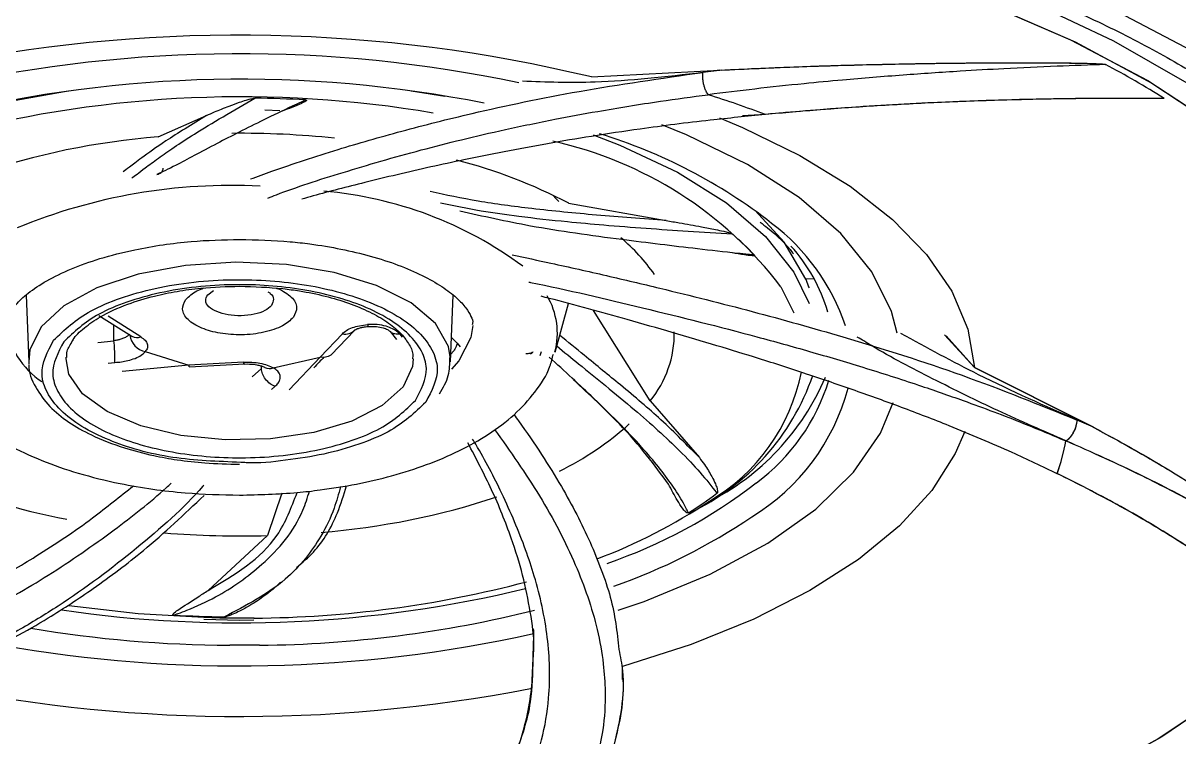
# Model space of a CAD drawing. Extents: x 1076 to 1148, y 508 to 635.
# Drawn here: x 1095.992 to 1097.364, y 580.601 to 581.448 of the extents above; entities that cross this region are included whole.
import ezdxf

# ---------------------------------------------------------------- set-up
doc = ezdxf.new("R2010")
doc.units = 0
doc.header["$MEASUREMENT"] = 0
doc.layers.add('1', color=4, linetype='Continuous')

# ---------------------------------------------------------------- blocks, each defined once
blk = doc.blocks.new('2026 TX')
at = {"layer": '1', "color": 3}
for p, q in [((20.9043, 61.5909), (21.0567, 61.599)), ((21.0593, 61.5991), (21.0365, 61.5963)), ((21.0567, 61.599), (21.0365, 61.5965)), ((20.6902, 61.5743), (20.7302, 61.5679)), ((20.3896, 61.5197), (20.4471, 61.5452)), ((20.5342, 61.5505), (20.5162, 61.5513)), ((21.1108, 61.5465), (21.0837, 61.5448)), ((20.8772, 61.4412), (20.9931, 61.4204)), ((21.1686, 61.3512), (21.1587, 61.3508)), ((20.2328, 61.3318), (20.2359, 61.2529)), ((20.4485, 61.3324), (20.4552, 61.3376)), ((20.7369, 61.2529), (20.74, 61.3318)), ((21.1293, 61.3419), (21.1447, 61.3108)), ((20.861, 61.2644), (20.877, 61.3218)), ((20.3193, 61.3079), (20.3585, 61.2832)), ((20.3691, 61.2823), (20.3302, 61.3068)), ((20.974, 61.2065), (20.9067, 61.3137)), ((20.3372, 61.2778), (20.3372, 61.2966)), ((20.3179, 61.2758), (20.3372, 61.2778)), ((20.6084, 61.2861), (20.5821, 61.2583)), ((20.5956, 61.2614), (20.6223, 61.2896)), ((20.6651, 61.2888), (20.6729, 61.2792)), ((20.6799, 61.2819), (20.6769, 61.2857)), ((20.738, 61.2817), (20.7446, 61.275)), ((21.3592, 61.246), (21.3236, 61.2846)), ((21.3592, 61.246), (21.3254, 61.2835)), ((20.3744, 61.265), (20.4259, 61.2489)), ((20.7446, 61.275), (20.7484, 61.2705)), ((20.8446, 61.2647), (20.8429, 61.2599)), ((20.2359, 61.2529), (20.2361, 61.2502)), ((20.2802, 61.2562), (20.2803, 61.2582)), ((20.3303, 61.2513), (20.338, 61.252)), ((20.4911, 61.2523), (20.4259, 61.2489)), ((20.4266, 61.2469), (20.4925, 61.2502)), ((20.4923, 61.25), (20.496, 61.2502)), ((20.5263, 61.2457), (20.5821, 61.2583)), ((20.5821, 61.2583), (20.5452, 61.2197)), ((20.7369, 61.2529), (20.7369, 61.2565)), ((20.7469, 61.2538), (20.7382, 61.2439)), ((20.4259, 61.2489), (20.3469, 61.2412)), ((20.5015, 61.2349), (20.5123, 61.2449)), ((20.5123, 61.2449), (20.5123, 61.2479)), ((21.3592, 61.246), (21.4982, 61.1763)), ((21.5004, 61.1751), (21.3592, 61.246)), ((20.5243, 61.2199), (20.5284, 61.2236)), ((20.974, 61.2065), (21.0324, 61.1391)), ((21.4982, 61.1763), (21.4813, 61.1837)), ((21.5004, 61.1751), (21.4813, 61.1835)), ((20.5366, 61.0968), (20.5195, 61.0466)), ((20.4489, 60.9815), (20.5195, 61.0466)), ((20.5257, 60.9827), (20.535, 60.9912)), ((20.4439, 60.9472), (20.4864, 60.9461)), ((20.4864, 60.9461), (20.5032, 60.9467)), ((20.9413, 60.8837), (20.9413, 60.8895)), ((20.9413, 60.8755), (20.9413, 60.8895))]:
    blk.add_line(p, q, dxfattribs=at)
at = {"layer": '1', "color": 3, "flags": 128}
for points in [[(19.1411, 61.4603), (19.2045, 61.52), (19.2803, 61.5766), (19.3676, 61.6295), (19.4657, 61.6781), (19.5737, 61.7221), (19.6904, 61.7609), (19.8148, 61.7943), (19.9457, 61.8218), (20.0818, 61.8433), (20.2217, 61.8585), (20.3643, 61.8673), (20.508, 61.8696), (20.6515, 61.8654), (20.7934, 61.8546), (20.9323, 61.8375), (21.067, 61.8142), (21.196, 61.7848), (21.3183, 61.7498), (21.4325, 61.7094), (21.5376, 61.664), (21.6326, 61.614)], [(19.204, 61.4213), (19.2461, 61.4665), (19.3125, 61.5232), (19.3909, 61.5764), (19.4805, 61.6258), (19.5805, 61.6706), (19.6897, 61.7106), (19.8071, 61.7452), (19.9315, 61.7742), (20.0616, 61.7972), (20.1961, 61.814), (20.3335, 61.8244), (20.4725, 61.8283), (20.6116, 61.8257), (20.7495, 61.8165), (20.8847, 61.801), (21.0157, 61.7793), (21.1414, 61.7515), (21.2603, 61.7179), (21.3713, 61.679), (21.4732, 61.6351), (21.5649, 61.5866), (21.6456, 61.5341)], [(19.2068, 61.4247), (19.2496, 61.4699), (19.3167, 61.5263), (19.3957, 61.5794), (19.486, 61.6285), (19.5865, 61.6731), (19.6963, 61.7127), (19.8141, 61.747), (19.9389, 61.7757), (20.0693, 61.7983), (20.2039, 61.8147), (20.3415, 61.8248), (20.4805, 61.8283), (20.6196, 61.8253), (20.7574, 61.8158), (20.8923, 61.7999), (21.0231, 61.7778), (21.1484, 61.7497), (21.2669, 61.7158), (21.3774, 61.6766), (21.4787, 61.6324), (21.5699, 61.5837), (21.6499, 61.5309)], [(21.0752, 61.7886), (21.0838, 61.7868), (21.2058, 61.7564), (21.3206, 61.7205), (21.4271, 61.6795), (21.5243, 61.6338), (21.6112, 61.5838), (21.6868, 61.5301), (21.7506, 61.4732), (21.8018, 61.4136), (21.8399, 61.352), (21.8646, 61.2889), (21.8756, 61.225), (21.8727, 61.1609), (21.8561, 61.0972), (21.8259, 61.0346), (21.7823, 60.9738), (21.7259, 60.9152), (21.6837, 60.8796)], [(21.0752, 61.7886), (21.0838, 61.7868), (21.2058, 61.7564), (21.3206, 61.7205), (21.4271, 61.6795), (21.5243, 61.6338), (21.6112, 61.5838), (21.6868, 61.5301), (21.7506, 61.4732), (21.8018, 61.4136), (21.8399, 61.352), (21.8646, 61.2889), (21.8756, 61.225), (21.8727, 61.1609), (21.8561, 61.0972), (21.8259, 61.0346), (21.7823, 60.9738), (21.7259, 60.9152), (21.6837, 60.8796)], [(20.1969, 61.5589), (20.2053, 61.5607), (20.2826, 61.5743)], [(21.0564, 61.5422), (21.0838, 61.5308), (21.1519, 61.4977), (21.2115, 61.4612), (21.2618, 61.4218), (21.3022, 61.3801), (21.3321, 61.3365), (21.3512, 61.2916), (21.3592, 61.246)], [(21.0564, 61.5422), (21.0838, 61.5308), (21.1519, 61.4977), (21.2115, 61.4612), (21.2618, 61.4218), (21.3022, 61.3801), (21.3321, 61.3365), (21.3512, 61.2916), (21.3592, 61.246)], [(21.2675, 61.2866), (21.2606, 61.3124), (21.2372, 61.3596), (21.2004, 61.405), (21.1509, 61.4477), (21.0895, 61.487), (21.0173, 61.5221), (20.9879, 61.534)], [(20.9063, 61.5221), (20.9379, 61.5101), (21.0066, 61.4779), (21.0647, 61.4415), (21.1111, 61.4017), (21.1447, 61.3593), (21.1627, 61.322)], [(20.8585, 61.4507), (20.8621, 61.4467), (20.8654, 61.4429)], [(21.1587, 61.3508), (21.133, 61.3947), (21.0987, 61.4322)], [(20.7369, 61.2565), (20.7345, 61.2711), (20.719, 61.2981), (20.69, 61.3226), (20.6491, 61.3432), (20.5988, 61.3587), (20.542, 61.3681), (20.4819, 61.371), (20.4221, 61.3671), (20.366, 61.3567), (20.3169, 61.3405), (20.2777, 61.3192), (20.2506, 61.2942), (20.2372, 61.267), (20.2359, 61.2529)], [(21.1587, 61.3508), (21.1622, 61.3418), (21.1627, 61.3404)], [(20.6397, 61.2948), (20.6395, 61.2948), (20.6389, 61.2955), (20.6383, 61.297)], [(20.7632, 61.2957), (20.7612, 61.2817), (20.7469, 61.2538)], [(20.6926, 61.2565), (20.6919, 61.2474), (20.6805, 61.2231), (20.6559, 61.2009), (20.6197, 61.1825), (20.5744, 61.169), (20.5231, 61.1614), (20.4693, 61.1602), (20.4167, 61.1655), (20.3689, 61.1769), (20.329, 61.1936), (20.2999, 61.2146), (20.2835, 61.2383), (20.2802, 61.2562)], [(20.4923, 61.2501), (20.4921, 61.2501), (20.4916, 61.2508), (20.4911, 61.2523)], [(20.9359, 60.9578), (20.967, 60.9684), (21.0453, 61.0006), (21.1136, 61.0374), (21.1707, 61.078), (21.2156, 61.1218), (21.2475, 61.168), (21.2627, 61.2043)], [(21.3477, 61.1702), (21.3364, 61.1441), (21.3085, 61.1002), (21.27, 61.0581), (21.2215, 61.0182), (21.1636, 60.9812), (21.097, 60.9474), (21.0226, 60.9173), (20.9413, 60.8913)], [(21.3477, 61.1702), (21.3364, 61.1441), (21.3085, 61.1002), (21.27, 61.0581), (21.2215, 61.0182), (21.1636, 60.9812), (21.097, 60.9474), (21.0226, 60.9173), (20.9413, 60.8913)], [(21.6561, 60.8579), (21.5771, 60.8049), (21.4868, 60.7558), (21.3863, 60.7112), (21.2765, 60.6715), (21.1587, 60.6372), (21.0339, 60.6086), (20.9035, 60.5859), (20.7689, 60.5695), (20.6313, 60.5595), (20.4922, 60.5559), (20.3531, 60.5589), (20.2154, 60.5684), (20.0804, 60.5843), (19.9497, 60.6064), (19.8244, 60.6346), (19.7059, 60.6684), (19.5954, 60.7076), (19.4941, 60.7518), (19.4029, 60.8006), (19.3229, 60.8533), (19.2548, 60.9095), (19.1993, 60.9686), (19.1831, 60.9897)], [(21.6603, 60.8611), (21.5819, 60.8078), (21.4923, 60.7585), (21.3923, 60.7136), (21.2831, 60.6737), (21.1656, 60.639), (21.0412, 60.6101), (20.9112, 60.5871), (20.7767, 60.5703), (20.6393, 60.5599), (20.5003, 60.556), (20.3611, 60.5586), (20.2233, 60.5677), (20.0881, 60.5832), (19.9571, 60.605), (19.8314, 60.6328), (19.7125, 60.6663), (19.6015, 60.7052), (19.4996, 60.7492), (19.4079, 60.7976), (19.3272, 60.8502), (19.2583, 60.9062), (19.2118, 60.9538)], [(20.4439, 60.9491), (20.3661, 60.9535), (20.2835, 60.9631)], [(20.5035, 60.9486), (20.4631, 60.9486), (20.4439, 60.9491)], [(20.5102, 60.9164), (20.4985, 60.9163), (20.4748, 60.9163)]]:
    blk.add_lwpolyline(points, dxfattribs=at)
at = {"layer": '1', "color": 3}
for centre, radius, start, end in [((20.4851, 59.8456), 1.7949, 76.495, 101.057), ((20.4867, 60.0073), 1.6111, 78.1319, 102.5311), ((20.9957, 60.6275), 1.1074, 57.8808, 62.0492), ((20.9957, 60.6275), 1.1074, 57.8811, 62.0496), ((20.4874, 60.1006), 1.4876, 78.7736, 103.6662), ((20.4879, 60.2032), 1.3641, 80.3656, 104.55), ((20.4866, 60.1377), 1.4281, 86.8643, 89.2835), ((20.6537, 60.3404), 1.2896, 69.2398, 72.4291), ((20.4867, 60.4261), 1.0979, 84.1144, 90.5034), ((20.461, 60.6284), 0.8942, 94.5795, 108.6993), ((20.7578, 61.0578), 0.4677, 37.4073, 77.5868), ((20.729, 60.918), 0.633, 52.0471, 73.0103), ((20.5889, 60.8866), 0.625, 62.5247, 75.6171), ((20.4765, 60.7952), 0.6669, 87.067, 112.4275), ((20.5469, 60.9924), 0.4646, 53.5483, 85.1103), ((20.9663, 61.2152), 0.2527, 18.4819, 53.0247), ((20.8673, 61.1645), 0.3151, 42.9916, 49.6192), ((20.7998, 61.2316), 0.2185, 34.8218, 50.3192), ((20.9914, 61.2544), 0.2021, 16.5191, 42.2154), ((20.7759, 61.2866), 0.0879, 345.4305, 30.4178), ((20.3013, 61.3068), 0.0921, 185.6697, 237.3474), ((20.612, 61.3011), 0.0154, 256.6199, 316.988), ((20.3784, 61.287), 0.0224, 186.0944, 259.9166), ((20.3647, 61.2932), 0.0117, 238.2814, 292.306), ((20.876, 61.2867), 0.1267, 320.6805, 0.6796), ((20.5218, 61.256), 0.0113, 241.4352, 293.5487), ((20.8994, 61.3296), 0.2835, 295.5014, 340.8571), ((20.93, 61.2847), 0.2279, 300.1085, 348.8057), ((20.9112, 61.3495), 0.2943, 296.4006, 337.0363), ((20.9592, 61.3), 0.2373, 306.4256, 343.1288), ((20.9639, 61.286), 0.2534, 301.0515, 345.2698), ((20.7071, 61.4488), 0.3625, 296.0486, 311.9078), ((21.2427, 61.1972), 0.2282, 340.2665, 350.3906), ((21.2427, 61.197), 0.2282, 340.2673, 350.3915), ((20.4111, 61.757), 0.7033, 245.0918, 259.3475), ((20.7225, 61.5962), 0.6162, 288.9963, 307.7785), ((20.511, 61.9469), 0.8995, 274.6014, 288.2065), ((20.6865, 61.6191), 0.6408, 290.5146, 303.9448), ((20.7824, 61.4575), 0.4512, 301.6887, 306.9052), ((20.7017, 61.6465), 0.6986, 289.1555, 304.2245), ((20.4863, 62.1509), 1.1048, 265.3729, 271.7237), ((20.4947, 62.2502), 1.3017, 270.3842, 284.7936), ((20.485, 62.3937), 1.4507, 261.6796, 283.5967), ((20.4862, 62.3781), 1.4281, 266.8643, 269.2835), ((20.4964, 62.3283), 1.412, 270.5596, 283.9406), ((20.4834, 62.4118), 1.4955, 260.5682, 269.6692), ((20.4857, 62.5033), 1.6115, 259.8955, 282.5343), ((20.4869, 62.6368), 1.805, 257.8104, 281.0176)]:
    blk.add_arc(centre, radius, start, end, dxfattribs=at)
for points, knots in [([(20.3103, 62.2937), (20.2961, 62.293), (20.2475, 62.2908), (20.164, 62.2848), (20.058, 62.2745), (19.9487, 62.2605), (19.8369, 62.2426), (19.7248, 62.2206), (19.614, 62.1947), (19.5059, 62.1649), (19.4014, 62.1314), (19.3016, 62.0942), (19.2071, 62.0537), (19.1186, 62.01), (19.0367, 61.9633), (18.9618, 61.9137), (18.8943, 61.8616), (18.8346, 61.807), (18.7829, 61.75), (18.7396, 61.6907), (18.705, 61.629), (18.6797, 61.5649), (18.6641, 61.4981), (18.6595, 61.4286), (18.6664, 61.3586), (18.6863, 61.29), (18.7034, 61.2453), (18.7168, 61.2237), (18.7169, 61.2235)], [0, 0, 0, 0, 0.0137668, 0.0470409, 0.0814067, 0.1180947, 0.1561838, 0.1953003, 0.2351458, 0.2755098, 0.3162384, 0.3572184, 0.3983673, 0.4396273, 0.4809615, 0.5223535, 0.5638087, 0.6053519, 0.6470344, 0.6889486, 0.7312392, 0.7741285, 0.8179495, 0.8631758, 0.9104126, 0.954967, 0.9996639, 1, 1, 1, 1]), ([(22.2697, 61.2528), (22.2774, 61.2709), (22.2945, 61.3107), (22.3085, 61.3744), (22.3134, 61.444), (22.3061, 61.5139), (22.2873, 61.5827), (22.2579, 61.6489), (22.218, 61.7135), (22.1678, 61.7761), (22.1078, 61.8363), (22.0384, 61.8938), (21.9601, 61.9484), (21.8733, 61.9999), (21.7786, 62.0479), (21.6766, 62.0923), (21.5679, 62.1327), (21.4534, 62.1691), (21.334, 62.2011), (21.2107, 62.2286), (21.0853, 62.2513), (20.9612, 62.2691), (20.8451, 62.2817), (20.7426, 62.2897), (20.6457, 62.2949), (20.5621, 62.2974), (20.5069, 62.2977), (20.4864, 62.2978)], [0, 0, 0, 0, 0.035311, 0.077579, 0.121202, 0.166764, 0.209739, 0.252851, 0.29608, 0.339368, 0.382669, 0.425953, 0.469204, 0.512408, 0.555562, 0.598653, 0.641659, 0.68454, 0.727229, 0.769607, 0.811437, 0.852178, 0.890246, 0.922162, 0.94874, 0.980919, 1, 1, 1, 1]), ([(19.0784, 61.2159), (19.0779, 61.2236), (19.076, 61.251), (19.0852, 61.296), (19.1052, 61.3507), (19.1351, 61.4023), (19.1745, 61.4526), (19.2233, 61.5015), (19.2813, 61.5486), (19.3481, 61.5935), (19.4235, 61.636), (19.5067, 61.6755), (19.5972, 61.7118), (19.6941, 61.7445), (19.7963, 61.7732), (19.9025, 61.7976), (20.0106, 61.8175), (20.118, 61.8328), (20.2144, 61.8429), (20.3012, 61.8492), (20.3886, 61.8535), (20.4508, 61.8541), (20.4864, 61.8545)], [0, 0, 0, 0, 0.024615, 0.088061, 0.144287, 0.199112, 0.25309, 0.306663, 0.360097, 0.413507, 0.466957, 0.52046, 0.573979, 0.627439, 0.680715, 0.73358, 0.785586, 0.835638, 0.883165, 0.917168, 0.95262, 1, 1, 1, 1]), ([(20.4864, 61.8545), (20.5323, 61.8539), (20.5965, 61.8531), (20.6904, 61.848), (20.7694, 61.8419), (20.862, 61.8318), (20.9569, 61.8182), (21.0533, 61.8009), (21.149, 61.7798), (21.2424, 61.7551), (21.3324, 61.7269), (21.4178, 61.6955), (21.4978, 61.6611), (21.5716, 61.624), (21.6387, 61.5845), (21.6987, 61.543), (21.7511, 61.4997), (21.796, 61.455), (21.8325, 61.409), (21.8574, 61.3702), (21.8667, 61.3469), (21.8697, 61.3394)], [0, 0, 0, 0, 0.070298, 0.098414, 0.144985, 0.193033, 0.244254, 0.297332, 0.351722, 0.406986, 0.462814, 0.518975, 0.575303, 0.631681, 0.688042, 0.744374, 0.800737, 0.857276, 0.914274, 0.97223, 1, 1, 1, 1]), ([(20.3361, 61.8186), (20.3099, 61.7992), (20.2598, 61.7621), (20.2038, 61.7091), (20.1636, 61.6622), (20.1473, 61.6339), (20.1397, 61.6207)], [0, 0, 0, 0, 0.292679, 0.556946, 0.792739, 1, 1, 1, 1]), ([(20.3361, 61.8186), (20.3186, 61.8058), (20.2835, 61.7802), (20.2405, 61.7436), (20.2047, 61.7091), (20.1773, 61.678), (20.1552, 61.6483), (20.1448, 61.6297), (20.1397, 61.6205)], [0, 0, 0, 0, 0.1922088, 0.3856323, 0.5467185, 0.7087006, 0.8554653, 1, 1, 1, 1]), ([(21.0567, 61.599), (21.0877, 61.6004), (21.143, 61.603), (21.2212, 61.6053), (21.2833, 61.6066), (21.3363, 61.6074), (21.3822, 61.6077), (21.4227, 61.6078), (21.4548, 61.6077), (21.4813, 61.6073), (21.4995, 61.607), (21.5105, 61.6064), (21.5134, 61.606), (21.5144, 61.6059), (21.5147, 61.6057), (21.5148, 61.6057)], [0, 0, 0, 0, 0.2118772, 0.3779138, 0.5136447, 0.615978, 0.7198614, 0.8090863, 0.8760184, 0.9258277, 0.9796142, 0.9935258, 0.9976535, 0.9990358, 1, 1, 1, 1]), ([(21.0593, 61.5991), (21.0727, 61.5998), (21.101, 61.6011), (21.143, 61.6028), (21.1821, 61.6042), (21.2185, 61.6052), (21.268, 61.6064), (21.3283, 61.6074), (21.3888, 61.6078), (21.4326, 61.6078), (21.4674, 61.6076), (21.4924, 61.6072), (21.5086, 61.6065), (21.5129, 61.6061), (21.5141, 61.6059), (21.5146, 61.6058), (21.5147, 61.6057), (21.5148, 61.6057)], [0, 0, 0, 0, 0.092691, 0.196519, 0.283182, 0.353627, 0.437177, 0.608372, 0.745379, 0.828585, 0.891261, 0.970341, 0.990895, 0.996828, 0.998739, 0.999445, 1, 1, 1, 1]), ([(20.4994, 61.4698), (20.5078, 61.4728), (20.5282, 61.4803), (20.5627, 61.492), (20.6013, 61.5043), (20.6399, 61.5158), (20.6787, 61.5266), (20.7195, 61.5373), (20.7872, 61.5536), (20.8893, 61.5753), (20.9867, 61.5892), (21.0365, 61.5963)], [0, 0, 0, 0, 0.064358, 0.156965, 0.246537, 0.324585, 0.402627, 0.480787, 0.559216, 0.774447, 1, 1, 1, 1]), ([(20.8224, 61.5861), (20.8505, 61.5851), (20.916, 61.5827), (20.9927, 61.5915), (21.0365, 61.5965)], [0, 0, 0, 0, 0.4291287, 1, 1, 1, 1]), ([(21.043, 61.5698), (21.0421, 61.5711), (21.0407, 61.5729), (21.039, 61.577), (21.0379, 61.5807), (21.0371, 61.5847), (21.0364, 61.5901), (21.0364, 61.5938), (21.0365, 61.5963)], [0, 0, 0, 0, 0.234643, 0.36249, 0.494052, 0.626491, 0.756856, 1, 1, 1, 1]), ([(21.5148, 61.6057), (21.4956, 61.605), (21.4554, 61.6036), (21.3979, 61.6009), (21.3368, 61.5974), (21.2728, 61.5931), (21.2109, 61.588), (21.1522, 61.5825), (21.0988, 61.5768), (21.0614, 61.5721), (21.043, 61.5698)], [0, 0, 0, 0, 0.1189919, 0.2501774, 0.3581065, 0.5002172, 0.6520315, 0.7501454, 0.8772646, 1, 1, 1, 1]), ([(20.3583, 61.4709), (20.3601, 61.4722), (20.3637, 61.4748), (20.3742, 61.483), (20.3887, 61.4937), (20.4084, 61.5075), (20.4426, 61.5299), (20.4789, 61.5509), (20.5044, 61.5657)], [0, 0, 0, 0, 0.135552, 0.260798, 0.405842, 0.535564, 0.673856, 1, 1, 1, 1]), ([(20.4471, 61.5452), (20.4502, 61.5466), (20.4586, 61.5503), (20.4717, 61.5555), (20.4846, 61.5603), (20.4931, 61.5631), (20.4984, 61.5646), (20.5016, 61.5653), (20.5034, 61.5656), (20.5042, 61.5657), (20.5044, 61.5657)], [0, 0, 0, 0, 0.191797, 0.519572, 0.729704, 0.856737, 0.930022, 0.970712, 0.992634, 1, 1, 1, 1]), ([(20.52, 61.4471), (20.5233, 61.4484), (20.5494, 61.4588), (20.6087, 61.4778), (20.6836, 61.4997), (20.75, 61.5166), (20.8028, 61.5288), (20.857, 61.5401), (20.9183, 61.5514), (20.979, 61.5613), (21.0239, 61.5673), (21.043, 61.5698)], [0, 0, 0, 0, 0.02845, 0.220575, 0.417664, 0.510563, 0.60628, 0.708878, 0.793555, 0.912376, 1, 1, 1, 1]), ([(21.5845, 61.5654), (21.5534, 61.5655), (21.4912, 61.5656), (21.4027, 61.5638), (21.32, 61.5609), (21.246, 61.5569), (21.1761, 61.5521), (21.1324, 61.5482), (21.1108, 61.5463)], [0, 0, 0, 0, 0.195459, 0.390276, 0.552712, 0.713557, 0.858443, 1, 1, 1, 1]), ([(21.5845, 61.5654), (21.5378, 61.5654), (21.449, 61.5654), (21.3222, 61.5613), (21.2103, 61.555), (21.1425, 61.5492), (21.1108, 61.5465)], [0, 0, 0, 0, 0.29268, 0.556946, 0.792739, 1, 1, 1, 1]), ([(20.5647, 61.5636), (20.564, 61.5633), (20.5623, 61.5625), (20.557, 61.56), (20.5405, 61.5522), (20.5046, 61.5349), (20.4536, 61.5092), (20.4093, 61.4847), (20.3947, 61.4782), (20.3881, 61.4753)], [0, 0, 0, 0, 0.007325, 0.019566, 0.058651, 0.192116, 0.441769, 0.746986, 1, 1, 1, 1]), ([(20.5647, 61.5636), (20.5648, 61.5636), (20.5651, 61.5636), (20.5654, 61.5635), (20.5656, 61.5634), (20.5657, 61.5632), (20.5656, 61.5628), (20.564, 61.5614), (20.5546, 61.5568), (20.5447, 61.5532), (20.5368, 61.5503)], [0, 0, 0, 0, 0.007698, 0.015471, 0.022508, 0.030199, 0.04335, 0.084418, 0.273271, 1, 1, 1, 1]), ([(20.4471, 61.5452), (20.4299, 61.5346), (20.3983, 61.5152), (20.3705, 61.4952), (20.3545, 61.4828), (20.3502, 61.4798), (20.3481, 61.4783)], [0, 0, 0, 0, 0.317509, 0.5834805, 0.7948327, 1, 1, 1, 1]), ([(21.1108, 61.5463), (21.0889, 61.5441), (21.0381, 61.5391), (20.9692, 61.5303), (20.9052, 61.5207), (20.8514, 61.5116), (20.8008, 61.5023), (20.7548, 61.493), (20.6986, 61.4809), (20.6381, 61.4665), (20.5881, 61.4538), (20.5647, 61.4471), (20.5602, 61.4458)], [0, 0, 0, 0, 0.099719, 0.231162, 0.326133, 0.415093, 0.506435, 0.594798, 0.670448, 0.831402, 0.967966, 1, 1, 1, 1]), ([(20.3881, 61.4753), (20.389, 61.4755), (20.3908, 61.4759), (20.393, 61.4772), (20.3943, 61.4787), (20.395, 61.4799), (20.3955, 61.4813), (20.3956, 61.4822), (20.3956, 61.4826)], [0, 0, 0, 0, 0.277554, 0.532524, 0.651828, 0.767234, 0.882133, 1, 1, 1, 1]), ([(20.9931, 61.4204), (20.9654, 61.4224), (20.9114, 61.4265), (20.836, 61.434), (20.7695, 61.4427), (20.7314, 61.4508), (20.7128, 61.4548)], [0, 0, 0, 0, 0.280747, 0.545552, 0.776817, 1, 1, 1, 1]), ([(20.7249, 61.4414), (20.7408, 61.4381), (20.7706, 61.432), (20.8213, 61.425), (20.8702, 61.4196), (20.921, 61.415), (20.969, 61.4113), (21.0202, 61.4077), (21.054, 61.4056), (21.0714, 61.4045)], [0, 0, 0, 0, 0.154271, 0.288952, 0.454424, 0.575072, 0.714225, 0.852753, 1, 1, 1, 1]), ([(21.0977, 61.3794), (21.0969, 61.3795), (21.0946, 61.3797), (21.0879, 61.3804), (21.0665, 61.3827), (21.0169, 61.3883), (20.9339, 61.3984), (20.8361, 61.4118), (20.7755, 61.4254), (20.7481, 61.4316)], [0, 0, 0, 0, 0.007325, 0.019566, 0.05865, 0.192116, 0.441769, 0.746986, 1, 1, 1, 1]), ([(20.9931, 61.4204), (20.9983, 61.4195), (21.0123, 61.4172), (21.0319, 61.4137), (21.0494, 61.4103), (21.06, 61.408), (21.0661, 61.4065), (21.0693, 61.4055), (21.0708, 61.4049), (21.0713, 61.4046), (21.0714, 61.4045)], [0, 0, 0, 0, 0.191801, 0.519634, 0.729787, 0.856818, 0.93009, 0.970764, 0.992671, 1, 1, 1, 1]), ([(21.1048, 61.4184), (21.1077, 61.4162), (21.123, 61.4045), (21.136, 61.3918), (21.1438, 61.3813), (21.1441, 61.3808)], [0, 0, 0, 0, 0.181796, 0.968399, 1, 1, 1, 1]), ([(20.21, 61.2979), (20.2101, 61.3009), (20.2104, 61.3061), (20.2191, 61.3198), (20.2343, 61.3343), (20.2566, 61.3492), (20.2855, 61.3633), (20.3207, 61.3759), (20.358, 61.3854), (20.3948, 61.3919), (20.4363, 61.3969), (20.4671, 61.3976), (20.4864, 61.3981)], [0, 0, 0, 0, 0.133922, 0.235893, 0.33105, 0.42738, 0.524808, 0.620974, 0.72443, 0.802291, 0.875963, 1, 1, 1, 1]), ([(20.4864, 61.3981), (20.5065, 61.3976), (20.5348, 61.3969), (20.5749, 61.3923), (20.6073, 61.3869), (20.6426, 61.3785), (20.6752, 61.3679), (20.7039, 61.3556), (20.7273, 61.3422), (20.7448, 61.3287), (20.7563, 61.3162), (20.7619, 61.3055), (20.7638, 61.3007), (20.7629, 61.2974), (20.7627, 61.2968)], [0, 0, 0, 0, 0.127988, 0.179434, 0.263368, 0.347986, 0.435889, 0.524186, 0.611771, 0.698245, 0.784577, 0.873954, 0.975594, 1, 1, 1, 1]), ([(20.8103, 61.3797), (20.8256, 61.3765), (20.8629, 61.3685), (20.9214, 61.3554), (20.9829, 61.3409), (21.0407, 61.3267), (21.0953, 61.3126), (21.1495, 61.2978), (21.2341, 61.2735), (21.3493, 61.2371), (21.4366, 61.2016), (21.4813, 61.1835)], [0, 0, 0, 0, 0.064358, 0.156965, 0.246537, 0.324585, 0.402627, 0.480787, 0.559216, 0.774447, 1, 1, 1, 1]), ([(21.0977, 61.3794), (21.0978, 61.3793), (21.0978, 61.3792), (21.0979, 61.379), (21.0977, 61.3789), (21.0974, 61.3788), (21.0965, 61.3787), (21.0926, 61.3787), (21.084, 61.3798), (21.0763, 61.3813), (21.0716, 61.3822)], [0, 0, 0, 0, 0.013316, 0.026762, 0.038936, 0.052241, 0.074989, 0.146031, 0.472718, 1, 1, 1, 1]), ([(20.2654, 61.2783), (20.2783, 61.2907), (20.2982, 61.3097), (20.3442, 61.3289), (20.3855, 61.3406), (20.4312, 61.348), (20.4922, 61.3518), (20.5676, 61.3463), (20.6333, 61.3283), (20.6752, 61.3074), (20.7003, 61.2883), (20.7161, 61.2672), (20.7252, 61.2388), (20.7144, 61.2182), (20.7074, 61.2049)], [0, 0, 0, 0, 0.119728, 0.18418, 0.25, 0.31582, 0.380272, 0.5, 0.619728, 0.68418, 0.75, 0.81582, 0.880272, 1, 1, 1, 1]), ([(20.8299, 61.3475), (20.8306, 61.3473), (20.8757, 61.3382), (20.9667, 61.3167), (21.0774, 61.2892), (21.1642, 61.265), (21.2284, 61.246), (21.2893, 61.2265), (21.3532, 61.2044), (21.4119, 61.1824), (21.4511, 61.1659), (21.4677, 61.1589)], [0, 0, 0, 0, 0.003133, 0.199663, 0.402618, 0.497917, 0.596107, 0.701356, 0.788221, 0.910112, 1, 1, 1, 1]), ([(20.6953, 61.2069), (20.702, 61.2195), (20.7122, 61.2389), (20.7036, 61.2658), (20.6886, 61.2857), (20.6649, 61.3038), (20.6253, 61.3236), (20.5632, 61.3406), (20.4919, 61.3458), (20.4342, 61.3422), (20.391, 61.3352), (20.352, 61.3242), (20.3085, 61.306), (20.2897, 61.288), (20.2775, 61.2763)], [0, 0, 0, 0, 0.119728, 0.18418, 0.25, 0.31582, 0.380272, 0.5, 0.619728, 0.68418, 0.75, 0.81582, 0.880272, 1, 1, 1, 1]), ([(20.2882, 61.2779), (20.2884, 61.2784), (20.2908, 61.2832), (20.3014, 61.2931), (20.3219, 61.3077), (20.3505, 61.3208), (20.3823, 61.3305), (20.4119, 61.3367), (20.4456, 61.3414), (20.471, 61.3421), (20.4864, 61.3425)], [0, 0, 0, 0, 0.0141851, 0.1510821, 0.2879496, 0.4643285, 0.6075258, 0.7171729, 0.8277814, 1, 1, 1, 1]), ([(20.4226, 61.3268), (20.4262, 61.3304), (20.4315, 61.3356), (20.4408, 61.3393), (20.4436, 61.3404)], [0, 0, 0, 0, 0.698031, 1, 1, 1, 1]), ([(20.4864, 61.3425), (20.5037, 61.342), (20.528, 61.3412), (20.5617, 61.3365), (20.5883, 61.3311), (20.6164, 61.3227), (20.6413, 61.3123), (20.662, 61.3004), (20.6777, 61.2875), (20.6878, 61.2742), (20.6926, 61.264), (20.6919, 61.2581), (20.6917, 61.2564)], [0, 0, 0, 0, 0.157079, 0.219309, 0.320396, 0.421336, 0.525489, 0.629665, 0.733454, 0.838608, 0.951648, 1, 1, 1, 1]), ([(20.52, 61.3358), (20.521, 61.3352), (20.5253, 61.3328), (20.5277, 61.3269), (20.5254, 61.3222), (20.5243, 61.3198)], [0, 0, 0, 0, 0.130228, 0.565114, 1, 1, 1, 1]), ([(20.53, 61.3401), (20.5304, 61.34), (20.5348, 61.3388), (20.5407, 61.3351), (20.5482, 61.3297), (20.5527, 61.3236), (20.5553, 61.3154), (20.5522, 61.3095), (20.5502, 61.3056)], [0, 0, 0, 0, 0.016525, 0.184859, 0.35345, 0.521785, 0.690377, 1, 1, 1, 1]), ([(20.5502, 61.3056), (20.5464, 61.302), (20.5407, 61.2965), (20.5274, 61.291), (20.5155, 61.2877), (20.5024, 61.2855), (20.4848, 61.2844), (20.4629, 61.286), (20.444, 61.2912), (20.4319, 61.2972), (20.4247, 61.3027), (20.4201, 61.3088), (20.4175, 61.317), (20.4206, 61.3229), (20.4226, 61.3268)], [0, 0, 0, 0, 0.119721, 0.184811, 0.25, 0.31509, 0.380279, 0.5, 0.619721, 0.684811, 0.75, 0.81509, 0.880279, 1, 1, 1, 1]), ([(21.4575, 61.12), (21.4399, 61.1284), (21.399, 61.1479), (21.3367, 61.1741), (21.274, 61.1984), (21.2173, 61.2188), (21.1607, 61.2381), (21.1057, 61.2559), (21.035, 61.2776), (20.952, 61.3016), (20.8821, 61.3209), (20.8478, 61.3297), (20.8447, 61.3305)], [0, 0, 0, 0, 0.101555, 0.235417, 0.332136, 0.422734, 0.515757, 0.605746, 0.682789, 0.845629, 0.985784, 1, 1, 1, 1]), ([(20.6084, 61.2861), (20.6099, 61.2875), (20.6129, 61.2902), (20.6201, 61.2935), (20.6286, 61.2959), (20.635, 61.2966), (20.6383, 61.297)], [0, 0, 0, 0, 0.249864, 0.499991, 0.749866, 1, 1, 1, 1]), ([(20.6229, 61.2902), (20.623, 61.2903), (20.6232, 61.2905), (20.6255, 61.2918), (20.6291, 61.2931), (20.6337, 61.2941), (20.6372, 61.2947), (20.6394, 61.2947), (20.6397, 61.2947)], [0, 0, 0, 0, 0.1732056, 0.378277, 0.5831446, 0.7608405, 0.9655295, 1, 1, 1, 1]), ([(20.6769, 61.2857), (20.6742, 61.288), (20.6698, 61.2917), (20.6599, 61.2953), (20.6497, 61.2973), (20.6421, 61.2971), (20.6383, 61.297)], [0, 0, 0, 0, 0.317005, 0.511298, 0.756925, 1, 1, 1, 1]), ([(20.6394, 61.2948), (20.6427, 61.2948), (20.6489, 61.295), (20.6568, 61.2933), (20.6624, 61.2911), (20.664, 61.2898), (20.6647, 61.2891)], [0, 0, 0, 0, 0.282759, 0.541765, 0.780106, 1, 1, 1, 1]), ([(20.4877, 61.1334), (20.4603, 61.1345), (20.4033, 61.1365), (20.3395, 61.1549), (20.2976, 61.1757), (20.2725, 61.1949), (20.2567, 61.216), (20.2476, 61.2444), (20.2584, 61.2649), (20.2654, 61.2783)], [0, 0, 0, 0, 0.181782, 0.37771, 0.483181, 0.590891, 0.698601, 0.804072, 1, 1, 1, 1]), ([(20.2812, 61.2577), (20.2811, 61.2602), (20.2809, 61.2666), (20.2854, 61.2736), (20.2882, 61.2779)], [0, 0, 0, 0, 0.393505, 1, 1, 1, 1]), ([(20.3561, 61.2857), (20.3553, 61.2849), (20.3537, 61.2833), (20.3498, 61.2812), (20.3457, 61.2796), (20.3414, 61.2784), (20.3387, 61.278), (20.3372, 61.2778)], [0, 0, 0, 0, 0.2237507, 0.4455699, 0.6596297, 0.814104, 1, 1, 1, 1]), ([(20.338, 61.252), (20.338, 61.2535), (20.3382, 61.2565), (20.3381, 61.2634), (20.3378, 61.271), (20.3374, 61.2756), (20.3372, 61.2778)], [0, 0, 0, 0, 0.241066, 0.5, 0.758934, 1, 1, 1, 1]), ([(20.3691, 61.2823), (20.3709, 61.2811), (20.3746, 61.2785), (20.377, 61.274), (20.3774, 61.2694), (20.3754, 61.2664), (20.3744, 61.265)], [0, 0, 0, 0, 0.249863, 0.499991, 0.749866, 1, 1, 1, 1]), ([(20.6769, 61.2857), (20.6749, 61.2856), (20.6707, 61.2854), (20.6666, 61.2869), (20.6654, 61.2886), (20.6653, 61.2888)], [0, 0, 0, 0, 0.456556, 0.94695, 1, 1, 1, 1]), ([(21.0324, 61.1391), (21.0181, 61.1537), (20.992, 61.1805), (20.9429, 61.2221), (20.9014, 61.2557), (20.8763, 61.2763), (20.8665, 61.2843)], [0, 0, 0, 0, 0.3428299, 0.6287949, 0.855995, 1, 1, 1, 1]), ([(21.4677, 61.1591), (21.4411, 61.1706), (21.3898, 61.1928), (21.3116, 61.2313), (21.255, 61.2606), (21.2256, 61.2788), (21.22, 61.2822)], [0, 0, 0, 0, 0.3353842, 0.6456661, 0.9329653, 1, 1, 1, 1]), ([(21.2714, 61.2866), (21.3024, 61.2698), (21.3747, 61.2306), (21.4426, 61.2007), (21.4813, 61.1837)], [0, 0, 0, 0, 0.429129, 1, 1, 1, 1]), ([(20.2775, 61.2763), (20.2708, 61.2637), (20.2606, 61.2442), (20.2692, 61.2174), (20.2842, 61.1974), (20.3079, 61.1793), (20.3475, 61.1596), (20.4096, 61.1426), (20.4809, 61.1374), (20.5386, 61.141), (20.5818, 61.148), (20.6208, 61.159), (20.6643, 61.1772), (20.6831, 61.1952), (20.6953, 61.2069)], [0, 0, 0, 0, 0.119728, 0.18418, 0.25, 0.31582, 0.380272, 0.5, 0.619728, 0.68418, 0.75, 0.81582, 0.880272, 1, 1, 1, 1]), ([(20.338, 61.252), (20.3407, 61.2522), (20.346, 61.2526), (20.3543, 61.2542), (20.3626, 61.2568), (20.3701, 61.2605), (20.373, 61.2635), (20.3744, 61.265)], [0, 0, 0, 0, 0.173873, 0.344246, 0.554566, 0.777064, 1, 1, 1, 1]), ([(20.7446, 61.275), (20.7444, 61.274), (20.744, 61.2719), (20.7424, 61.2685), (20.7402, 61.265), (20.7382, 61.263), (20.7372, 61.262)], [0, 0, 0, 0, 0.233135, 0.483119, 0.745748, 1, 1, 1, 1]), ([(20.834, 61.2641), (20.8337, 61.2639), (20.8329, 61.2633), (20.8311, 61.2627), (20.8288, 61.2622), (20.8273, 61.2624), (20.8265, 61.2624)], [0, 0, 0, 0, 0.128413, 0.428976, 0.721421, 1, 1, 1, 1]), ([(20.8309, 61.2624), (20.8312, 61.2625), (20.8316, 61.2626), (20.8322, 61.2626), (20.833, 61.2626), (20.8339, 61.2631), (20.8347, 61.2643), (20.835, 61.2649)], [0, 0, 0, 0, 0.223737, 0.303286, 0.472303, 0.744397, 1, 1, 1, 1]), ([(20.863, 61.2716), (20.8717, 61.2645), (20.8917, 61.2482), (20.9229, 61.223), (20.9548, 61.1966), (20.9843, 61.1708), (21.0106, 61.1459), (21.0347, 61.1207), (21.047, 61.1049), (21.0533, 61.0968)], [0, 0, 0, 0, 0.102247, 0.233068, 0.384834, 0.522297, 0.665823, 0.828567, 1, 1, 1, 1]), ([(20.1147, 61.2593), (20.1166, 61.253), (20.1221, 61.234), (20.1425, 61.2065), (20.1728, 61.1781), (20.2096, 61.1545), (20.2502, 61.1354), (20.295, 61.1198), (20.3396, 61.1088), (20.3826, 61.1014), (20.43, 61.0959), (20.4648, 61.095), (20.4864, 61.0945)], [0, 0, 0, 0, 0.0575861, 0.1716769, 0.2880023, 0.3999488, 0.5065358, 0.6083013, 0.7164563, 0.7970318, 0.8738345, 1, 1, 1, 1]), ([(20.2362, 61.2497), (20.2362, 61.2495), (20.2353, 61.2403), (20.2433, 61.2225), (20.2592, 61.1999), (20.2823, 61.1811), (20.3117, 61.1644), (20.3459, 61.1511), (20.3811, 61.1418), (20.4134, 61.136), (20.4476, 61.132), (20.4726, 61.1315), (20.4864, 61.1311)], [0, 0, 0, 0, 0.002694, 0.130972, 0.255486, 0.36985, 0.479752, 0.614126, 0.719768, 0.799922, 0.889983, 1, 1, 1, 1]), ([(20.4864, 61.0945), (20.5094, 61.0951), (20.5416, 61.0959), (20.5878, 61.1012), (20.6257, 61.1073), (20.6682, 61.1173), (20.7093, 61.1304), (20.7479, 61.1468), (20.7829, 61.1664), (20.8134, 61.1895), (20.8379, 61.2164), (20.8539, 61.2408), (20.8578, 61.257), (20.859, 61.2619)], [0, 0, 0, 0, 0.132908, 0.186433, 0.27434, 0.363877, 0.458385, 0.555397, 0.654259, 0.75463, 0.855838, 0.95702, 1, 1, 1, 1]), ([(20.4911, 61.2523), (20.4944, 61.2524), (20.5011, 61.2525), (20.5107, 61.2513), (20.5196, 61.2491), (20.5241, 61.2468), (20.5263, 61.2457)], [0, 0, 0, 0, 0.249864, 0.499991, 0.749866, 1, 1, 1, 1]), ([(20.496, 61.2502), (20.4991, 61.2501), (20.5034, 61.2499), (20.5088, 61.2489), (20.5124, 61.2479), (20.5152, 61.2468), (20.5161, 61.2463), (20.5164, 61.2461)], [0, 0, 0, 0, 0.351579, 0.4859723, 0.6903034, 0.8814146, 1, 1, 1, 1]), ([(20.5865, 61.2582), (20.5846, 61.2563), (20.5807, 61.2524), (20.5766, 61.2479), (20.5745, 61.2457)], [0, 0, 0, 0, 0.495382, 1, 1, 1, 1]), ([(20.5955, 61.2615), (20.5952, 61.2612), (20.5942, 61.2601), (20.5918, 61.259), (20.5877, 61.2577), (20.5843, 61.2581), (20.5821, 61.2583)], [0, 0, 0, 0, 0.093012, 0.33456, 0.569063, 1, 1, 1, 1]), ([(20.7239, 61.2149), (20.7281, 61.222), (20.7359, 61.2355), (20.7361, 61.2504), (20.7362, 61.2573)], [0, 0, 0, 0, 0.529719, 1, 1, 1, 1]), ([(21.0194, 61.0736), (21.0192, 61.074), (21.0188, 61.0749), (21.0173, 61.0779), (21.0124, 61.0872), (20.9986, 61.1097), (20.9667, 61.1505), (20.9155, 61.2021), (20.8723, 61.2417), (20.8542, 61.2583)], [0, 0, 0, 0, 0.00757, 0.020222, 0.060618, 0.198565, 0.456599, 0.772062, 1, 1, 1, 1]), ([(20.427, 61.2469), (20.427, 61.2469), (20.4269, 61.2466), (20.4265, 61.2467), (20.4262, 61.248), (20.4259, 61.2489)], [0, 0, 0, 0, 0.073536, 0.400025, 1, 1, 1, 1]), ([(20.5284, 61.2236), (20.5265, 61.2245), (20.5223, 61.2265), (20.517, 61.232), (20.5132, 61.2385), (20.5126, 61.2428), (20.5123, 61.2449)], [0, 0, 0, 0, 0.241066, 0.5, 0.758934, 1, 1, 1, 1]), ([(20.5284, 61.2236), (20.5298, 61.2249), (20.5325, 61.2274), (20.5346, 61.2318), (20.5349, 61.2367), (20.5323, 61.2417), (20.5283, 61.2444), (20.5263, 61.2457)], [0, 0, 0, 0, 0.173873, 0.344246, 0.554566, 0.777064, 1, 1, 1, 1]), ([(20.9957, 61.1077), (20.9792, 61.1302), (20.9525, 61.1666), (20.9022, 61.2136), (20.8831, 61.2315)], [0, 0, 0, 0, 0.619787, 1, 1, 1, 1]), ([(20.7074, 61.2049), (20.6945, 61.1925), (20.6746, 61.1735), (20.6285, 61.1543), (20.5873, 61.1425), (20.5417, 61.1357), (20.5075, 61.1318), (20.4898, 61.1333), (20.4877, 61.1334)], [0, 0, 0, 0, 0.3078517, 0.4735736, 0.6428124, 0.8120512, 0.9777732, 1, 1, 1, 1]), ([(20.8123, 61.19), (20.8141, 61.1875), (20.8258, 61.1718), (20.845, 61.1433), (20.868, 61.1063), (20.8871, 61.0715), (20.903, 61.0385), (20.9163, 61.0058), (20.9311, 60.9629), (20.9346, 60.9319), (20.9369, 60.9114)], [0, 0, 0, 0, 0.0261733, 0.1655053, 0.3002692, 0.4176966, 0.5351139, 0.652709, 0.7707078, 1, 1, 1, 1]), ([(21.4677, 61.1591), (21.4685, 61.1596), (21.4701, 61.1606), (21.4726, 61.163), (21.475, 61.1659), (21.4771, 61.1694), (21.4789, 61.1732), (21.4806, 61.178), (21.481, 61.1814), (21.4813, 61.1837)], [0, 0, 0, 0, 0.121409, 0.249103, 0.380728, 0.513445, 0.644273, 0.770475, 1, 1, 1, 1]), ([(21.4677, 61.1589), (21.4692, 61.16), (21.4716, 61.1616), (21.4747, 61.1653), (21.4768, 61.1687), (21.4787, 61.1725), (21.4805, 61.1775), (21.481, 61.1811), (21.4813, 61.1835)], [0, 0, 0, 0, 0.234643, 0.36249, 0.494052, 0.626491, 0.756856, 1, 1, 1, 1]), ([(20.7893, 61.1725), (20.8079, 61.1463), (20.8459, 61.0923), (20.8801, 61.026), (20.9006, 60.9733), (20.912, 60.934), (20.9187, 60.8964), (20.9214, 60.8566), (20.9193, 60.8194), (20.9135, 60.7941), (20.9111, 60.7833)], [0, 0, 0, 0, 0.194115, 0.398477, 0.494436, 0.593307, 0.699286, 0.786752, 0.909489, 1, 1, 1, 1]), ([(21.4982, 61.1763), (21.5078, 61.1711), (21.5276, 61.1605), (21.557, 61.144), (21.587, 61.1264), (21.6174, 61.1077), (21.6481, 61.0878), (21.6786, 61.0668), (21.7046, 61.0479), (21.7254, 61.0319), (21.7406, 61.0197), (21.7557, 61.0068), (21.7671, 60.9967), (21.7738, 60.9896), (21.7752, 60.9876), (21.7754, 60.9869), (21.7754, 60.9867), (21.7753, 60.9866), (21.7753, 60.9866)], [0, 0, 0, 0, 0.08091, 0.167374, 0.259551, 0.357599, 0.46167, 0.57191, 0.688455, 0.761739, 0.82713, 0.884508, 0.967922, 0.990246, 0.99664, 0.998677, 0.999421, 1, 1, 1, 1]), ([(21.5004, 61.1751), (21.5104, 61.1697), (21.5315, 61.1584), (21.5608, 61.1418), (21.5875, 61.1261), (21.6122, 61.1109), (21.6454, 61.0898), (21.6827, 61.0643), (21.7166, 61.0389), (21.7394, 61.0208), (21.7562, 61.0065), (21.7677, 60.9962), (21.7739, 60.9894), (21.7752, 60.9875), (21.7754, 60.9869), (21.7754, 60.9867), (21.7754, 60.9866), (21.7753, 60.9866)], [0, 0, 0, 0, 0.085451, 0.180065, 0.262335, 0.334479, 0.419348, 0.596916, 0.738973, 0.824588, 0.88923, 0.970001, 0.990797, 0.996799, 0.99873, 0.999442, 1, 1, 1, 1]), ([(20.8351, 60.9003), (20.8354, 60.9045), (20.8368, 60.9225), (20.832, 60.9557), (20.8234, 60.9993), (20.8083, 61.0476), (20.7872, 61.1), (20.7673, 61.138), (20.7574, 61.1566)], [0, 0, 0, 0, 0.051709, 0.225472, 0.397762, 0.569132, 0.788507, 1, 1, 1, 1]), ([(20.8331, 60.7679), (20.8373, 60.7799), (20.8473, 60.8076), (20.8539, 60.8487), (20.8552, 60.8894), (20.8523, 60.9258), (20.8463, 60.9618), (20.8373, 60.9966), (20.8226, 61.0412), (20.8001, 61.0934), (20.7776, 61.1374), (20.7644, 61.159), (20.7631, 61.1611)], [0, 0, 0, 0, 0.101476, 0.235233, 0.331877, 0.422404, 0.515355, 0.605274, 0.682257, 0.84497, 0.985015, 1, 1, 1, 1]), ([(21.7753, 60.9866), (21.7329, 61.0159), (21.6693, 61.06), (21.5603, 61.1177), (21.4985, 61.1453), (21.4677, 61.1591)], [0, 0, 0, 0, 0.499972, 0.750041, 1, 1, 1, 1]), ([(21.7753, 60.9866), (21.7659, 60.9935), (21.7459, 61.0082), (21.7146, 61.0292), (21.6793, 61.0515), (21.6397, 61.0748), (21.5981, 61.0973), (21.5557, 61.1188), (21.5144, 61.1385), (21.4831, 61.1522), (21.4677, 61.1589)], [0, 0, 0, 0, 0.118974, 0.250213, 0.359051, 0.500276, 0.64972, 0.750182, 0.876723, 1, 1, 1, 1]), ([(21.0324, 61.1391), (21.0345, 61.1363), (21.0401, 61.1287), (21.0465, 61.1183), (21.0512, 61.109), (21.0533, 61.1033), (21.054, 61.1), (21.054, 61.0981), (21.0538, 61.0972), (21.0534, 61.0968), (21.0533, 61.0968)], [0, 0, 0, 0, 0.191814, 0.519611, 0.729753, 0.856784, 0.930061, 0.970742, 0.992656, 1, 1, 1, 1]), ([(21.7347, 60.9384), (21.7143, 60.9564), (21.6755, 60.9905), (21.6048, 61.0392), (21.5331, 61.082), (21.4816, 61.108), (21.4575, 61.1202)], [0, 0, 0, 0, 0.292679, 0.556946, 0.792739, 1, 1, 1, 1]), ([(21.7348, 60.9385), (21.7216, 60.9502), (21.6952, 60.9739), (21.6506, 61.0075), (21.6039, 61.0391), (21.557, 61.0675), (21.5083, 61.0946), (21.4743, 61.1116), (21.4575, 61.12)], [0, 0, 0, 0, 0.192909, 0.386631, 0.548009, 0.709745, 0.856105, 1, 1, 1, 1]), ([(19.8549, 60.8676), (19.8921, 60.8765), (19.9654, 60.8939), (20.056, 60.9263), (20.1297, 60.9585), (20.189, 60.9887), (20.2502, 61.0247), (20.3079, 61.0633), (20.3443, 61.0928), (20.3602, 61.1056)], [0, 0, 0, 0, 0.188994, 0.372308, 0.492527, 0.611727, 0.73029, 0.882066, 1, 1, 1, 1]), ([(19.862, 60.8421), (19.8839, 60.8471), (19.9347, 60.8586), (20.0036, 60.8795), (20.0676, 60.9028), (20.1214, 60.9255), (20.172, 60.9497), (20.218, 60.9745), (20.274, 61.0081), (20.3344, 61.0501), (20.3821, 61.0875), (20.4033, 61.107), (20.4053, 61.1088)], [0, 0, 0, 0, 0.101476, 0.235233, 0.331877, 0.422404, 0.515355, 0.605274, 0.682257, 0.84497, 0.985015, 1, 1, 1, 1]), ([(20.4438, 61.1063), (20.4434, 61.1059), (20.4203, 61.0792), (20.3641, 61.0298), (20.2893, 60.9734), (20.2228, 60.933), (20.1699, 60.9049), (20.1158, 60.88), (20.0545, 60.8558), (19.9938, 60.8354), (19.9488, 60.8236), (19.9298, 60.8185)], [0, 0, 0, 0, 0.003133, 0.199663, 0.402618, 0.497917, 0.596107, 0.701356, 0.788221, 0.910112, 1, 1, 1, 1]), ([(20.4081, 60.9521), (20.4088, 60.9524), (20.4105, 60.953), (20.4158, 60.9549), (20.4323, 60.9611), (20.4682, 60.9776), (20.5187, 61.0137), (20.5559, 61.0569), (20.567, 61.0916), (20.5694, 61.0993)], [0, 0, 0, 0, 0.008797, 0.023497, 0.070436, 0.230719, 0.530536, 0.897082, 1, 1, 1, 1]), ([(20.6063, 61.1046), (20.6039, 61.096), (20.5981, 61.075), (20.5842, 61.0465), (20.5647, 61.0183), (20.5305, 60.9824), (20.494, 60.9634), (20.4684, 60.9501)], [0, 0, 0, 0, 0.1199602, 0.2916777, 0.4455919, 0.610308, 1, 1, 1, 1]), ([(20.5541, 61.0087), (20.561, 61.0146), (20.5819, 61.0323), (20.601, 61.0657), (20.6101, 61.0949), (20.6134, 61.1058)], [0, 0, 0, 0, 0.236308, 0.71527, 1, 1, 1, 1]), ([(21.0194, 61.0736), (21.0193, 61.0736), (21.0192, 61.0735), (21.0189, 61.0734), (21.0185, 61.0734), (21.0181, 61.0735), (21.0172, 61.0738), (21.0149, 61.0756), (21.009, 61.0833), (21.0028, 61.0944), (20.9975, 61.1043), (20.9957, 61.1077)], [0, 0, 0, 0, 0.005486, 0.011027, 0.016042, 0.021524, 0.030897, 0.060168, 0.194769, 0.728714, 1, 1, 1, 1]), ([(19.9335, 60.8162), (19.9822, 60.8299), (20.068, 60.8541), (20.1748, 60.9011), (20.2523, 60.9435), (20.3165, 60.9856), (20.3798, 61.0332), (20.4208, 61.072), (20.4442, 61.0941)], [0, 0, 0, 0, 0.236207, 0.41698, 0.574773, 0.686791, 0.820836, 1, 1, 1, 1]), ([(20.4489, 60.9815), (20.4803, 61), (20.528, 61.0281), (20.5479, 61.0799), (20.5547, 61.0976)], [0, 0, 0, 0, 0.656102, 1, 1, 1, 1]), ([(18.9005, 61.008), (18.9302, 60.984), (18.9953, 60.9312), (19.1047, 60.8592), (19.2283, 60.7892), (19.362, 60.726), (19.5046, 60.6701), (19.6542, 60.6224), (19.8084, 60.5834), (19.9653, 60.553), (20.1235, 60.531), (20.2824, 60.5171), (20.4415, 60.5111), (20.6007, 60.5128), (20.7595, 60.5222), (20.9179, 60.5395), (21.0756, 60.5651), (21.2326, 60.5994), (21.3886, 60.6433), (21.543, 60.6978), (21.6884, 60.7611), (21.8223, 60.8315), (21.9418, 60.9074), (22.0243, 60.9658), (22.0645, 61.0015), (22.0706, 61.0069)], [0, 0, 0, 0, 0.03505, 0.076802, 0.12018, 0.165184, 0.211495, 0.258471, 0.305292, 0.351616, 0.397372, 0.442658, 0.487651, 0.532565, 0.57761, 0.622967, 0.668886, 0.715625, 0.763424, 0.81244, 0.862604, 0.907375, 0.950733, 0.992549, 1, 1, 1, 1]), ([(20.4081, 60.9521), (20.408, 60.9521), (20.4077, 60.9522), (20.4074, 60.9522), (20.4072, 60.9524), (20.4071, 60.9526), (20.4071, 60.9532), (20.4087, 60.9551), (20.4184, 60.9619), (20.4327, 60.9707), (20.4449, 60.9788), (20.4489, 60.9815)], [0, 0, 0, 0, 0.005501, 0.011055, 0.016084, 0.02158, 0.030977, 0.060324, 0.195274, 0.730604, 1, 1, 1, 1]), ([(20.5257, 60.9827), (20.5226, 60.9802), (20.5141, 60.9734), (20.5011, 60.9647), (20.4882, 60.9576), (20.4797, 60.9536), (20.4744, 60.9515), (20.4712, 60.9505), (20.4694, 60.9501), (20.4686, 60.9501), (20.4684, 60.9501)], [0, 0, 0, 0, 0.191793, 0.51957, 0.729701, 0.856735, 0.930021, 0.970711, 0.992633, 1, 1, 1, 1]), ([(20.8355, 60.9207), (20.8358, 60.9235), (20.8362, 60.9281), (20.8357, 60.9337), (20.8355, 60.9359)], [0, 0, 0, 0, 0.61313, 1, 1, 1, 1]), ([(20.8143, 60.7867), (20.8212, 60.8074), (20.834, 60.8462), (20.835, 60.897), (20.8355, 60.9207)], [0, 0, 0, 0, 0.534165, 1, 1, 1, 1]), ([(20.9369, 60.9114), (20.9385, 60.9029), (20.9461, 60.8637), (20.9378, 60.8273), (20.9312, 60.7988)], [0, 0, 0, 0, 0.217875, 1, 1, 1, 1]), ([(20.8143, 60.7865), (20.8215, 60.8071), (20.8342, 60.8436), (20.8348, 60.8831), (20.8351, 60.9003)], [0, 0, 0, 0, 0.561591, 1, 1, 1, 1]), ([(20.9411, 60.8837), (20.9412, 60.8831), (20.9439, 60.8492), (20.9375, 60.8239), (20.9312, 60.799)], [0, 0, 0, 0, 0.017381, 1, 1, 1, 1])]:
    blk.add_open_spline(points, degree=3, knots=knots, dxfattribs=at)
blk.add_open_spline([(20.5243, 61.3198), (20.522, 61.3176), (20.5173, 61.3132), (20.504, 61.3088), (20.4884, 61.307), (20.4724, 61.3081), (20.4586, 61.312), (20.4491, 61.3179), (20.4448, 61.3252), (20.4473, 61.33), (20.4485, 61.3324)], degree=3, dxfattribs=at)

msp = doc.modelspace()

# ---------------------------------------------------------------- block references
at = {"layer": '1'}
msp.add_blockref('2026 TX', (1075.7625, 519.7937), dxfattribs=at)

doc.saveas('drawing.dxf')
